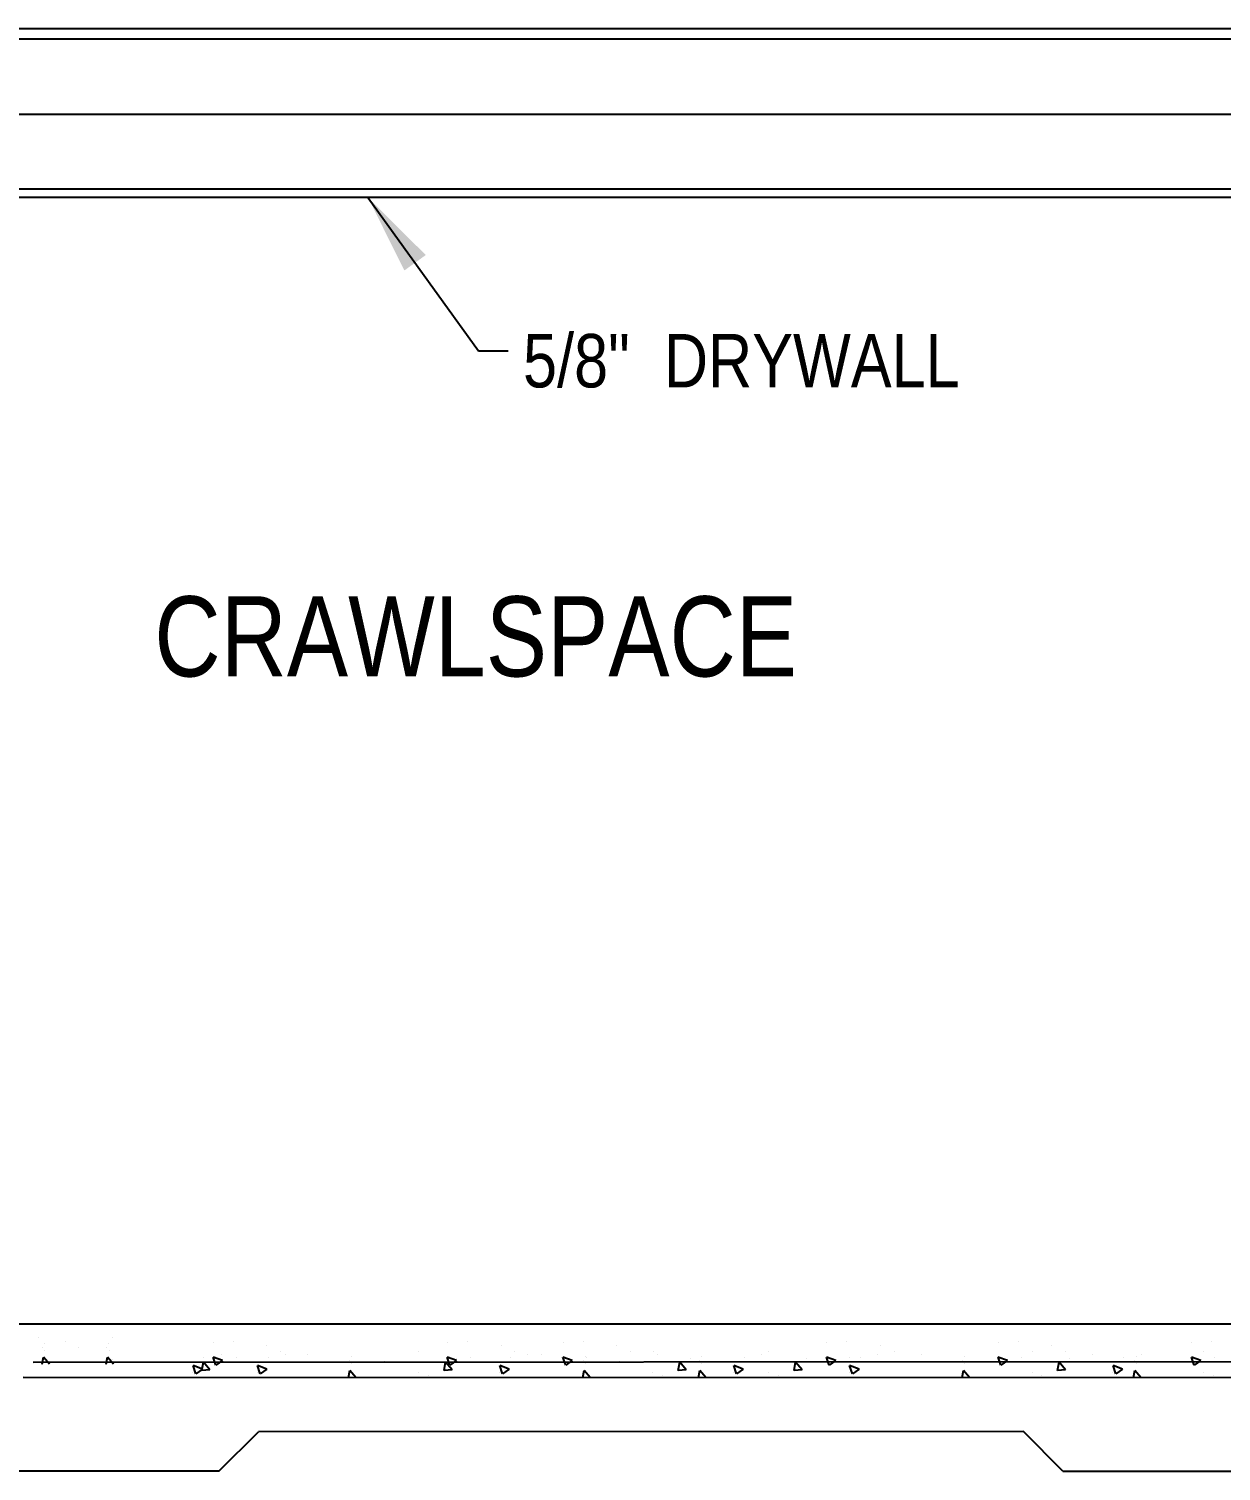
# Model space of a CAD drawing. Extents: x -16 to 10076, y -1 to 10000.
# Drawn here: x 4074.4 to 4163.6, y 596.3 to 704.3 of the extents above; entities that cross this region are included whole.
import ezdxf

# ---------------------------------------------------------------- set-up
doc = ezdxf.new("R2010")
doc.units = 0
doc.header["$MEASUREMENT"] = 0
for name, color, linetype in [('INSULATION', 30, 'Continuous'), ('SECTION', 3, 'Continuous'), ('TEXT-sect', 1, 'Continuous')]:
    doc.layers.add(name, color=color, linetype=linetype)
doc.styles.add('ARCHENT', font='technical.ttf', dxfattribs={"height": 6})
doc.linetypes.add('BATTING', pattern='A,0.0001,-0.1,[134,ltypeshp.shx,S=0.1,R=0,X=-0.1,Y=0],-0.2,[134,ltypeshp.shx,S=0.1,R=180,X=0.1,Y=0],-0.1', length=0.4001)
doc.dimstyles.new('ARCHENTLTD', dxfattribs={"dimtxt": 12, "dimasz": 6, "dimexe": 9, "dimexo": 3, "dimgap": 1, "dimtad": 0, "dimdec": 4, "dimzin": 1, "dimdsep": 46, "dimlunit": 4, "dimtxsty": 'ARCHENT', "dimcen": 6, "dimaunit": 1, "dimadec": 5, "dimazin": 0, "dimtfac": 1, "dimtdec": 4, "dimtofl": 0, "dimtmove": 0, "dimatfit": 3, "dimfxl": 1, "dimfrac": 2, "dimtolj": 1, "dimtzin": 0, "dimarcsym": 0})

msp = doc.modelspace()

# ---------------------------------------------------------------- linework, layer by layer
at = {"layer": 'INSULATION', "linetype": 'BATTING', "ltscale": 10}
msp.add_line((4065.50015, 697.90416), (4180.47444, 697.90312), dxfattribs=at)
at = {"layer": 'SECTION'}
msp.add_line((4304.75985, 704.27916), (3838.14377, 704.27916), dxfattribs=at)
at = {"layer": 'SECTION', "ltscale": 0.25}
for p, q in [((4064.00982, 703.53109), (4180.47444, 703.52916)), ((4180.47444, 692.27916), (4064.00015, 692.27916)), ((4180.30504, 691.65416), (4067.50982, 691.65416))]:
    msp.add_line(p, q, dxfattribs=at)
at = {"layer": 'SECTION', "linetype": 'Continuous', "ltscale": 0.125}
for p, q in [((4189.09461, 607.30136), (4064.0098, 607.30136)), ((4177.09461, 604.48524), (4074.70046, 604.42981))]:
    msp.add_line(p, q, dxfattribs=at)
at = {"layer": 'SECTION', "linetype": 'Continuous', "ltscale": 3}
for p, q in [((4075.0967, 606.27013), (4075.0967, 606.27013)), ((4075.57043, 605.88408), (4075.57043, 605.88408)), ((4077.12217, 606.0448), (4077.12217, 606.0448)), ((4080.38274, 605.88408), (4080.38274, 605.88408)), ((4080.63972, 606.27413), (4080.63972, 606.27413)), ((4088.17184, 605.91032), (4088.17184, 605.91032)), ((4089.69004, 606.04511), (4089.69004, 606.04511)), ((4105.70654, 605.91032), (4105.70654, 605.91032)), ((4107.22474, 606.04511), (4107.22474, 606.04511)), ((4114.36869, 605.91032), (4114.36869, 605.91032)), ((4115.88689, 606.04511), (4115.88689, 606.04511)), ((4134.09902, 605.91032), (4134.09902, 605.91032)), ((4135.61722, 606.04511), (4135.61722, 606.04511)), ((4146.93179, 605.91032), (4146.93179, 605.91032)), ((4148.44999, 606.04511), (4148.44999, 606.04511)), ((4161.41227, 605.91032), (4161.41227, 605.91032)), ((4162.93047, 606.04511), (4162.93047, 606.04511)), ((4075.37065, 604.30136), (4075.46915, 604.83537)), ((4075.41876, 605.56603), (4075.41876, 605.56603)), ((4075.91717, 604.30136), (4075.46904, 604.83541)), ((4075.57145, 605.33618), (4075.57145, 605.33618)), ((4078.09591, 605.547), (4078.09591, 605.547)), ((4080.18296, 604.30136), (4080.28146, 604.83537)), ((4080.23107, 605.56603), (4080.23107, 605.56603)), ((4080.72948, 604.30136), (4080.28135, 604.83541)), ((4080.38376, 605.33618), (4080.38376, 605.33618)), ((4080.62251, 604.696), (4080.62251, 604.696)), ((4087.47358, 604.8142), (4087.47358, 604.8142)), ((4088.8685, 604.57659), (4088.16832, 604.84537)), ((4088.37119, 604.24096), (4088.16842, 604.84525)), ((4088.24642, 604.77255), (4088.24642, 604.77255)), ((4088.77234, 604.9981), (4088.77234, 604.9981)), ((4089.91015, 604.81925), (4089.91015, 604.81925)), ((4092.19344, 605.71553), (4092.19344, 605.71553)), ((4092.28589, 604.8142), (4092.28589, 604.8142)), ((4093.22291, 605.27013), (4093.22291, 605.27013)), ((4093.58465, 604.9981), (4093.58465, 604.9981)), ((4095.24838, 605.0448), (4095.24838, 605.0448)), ((4098.50895, 604.88408), (4098.50895, 604.88408)), ((4103.57824, 605.27413), (4103.57824, 605.27413)), ((4106.4032, 604.57659), (4105.70302, 604.84537)), ((4105.90589, 604.24096), (4105.70312, 604.84525)), ((4106.37265, 604.77255), (4106.37265, 604.77255)), ((4107.44485, 604.81925), (4107.44485, 604.81925)), ((4109.72814, 605.71553), (4109.72814, 605.71553)), ((4110.41212, 604.8142), (4110.41212, 604.8142)), ((4110.75761, 605.27013), (4110.75761, 605.27013)), ((4111.71087, 604.9981), (4111.71087, 604.9981)), ((4112.78308, 605.0448), (4112.78308, 605.0448)), ((4115.06535, 604.57659), (4114.36516, 604.84537)), ((4114.56804, 604.24096), (4114.36527, 604.84525)), ((4116.04365, 604.88408), (4116.04365, 604.88408)), ((4116.107, 604.81925), (4116.107, 604.81925)), ((4118.39029, 605.71553), (4118.39029, 605.71553)), ((4119.41976, 605.27013), (4119.41976, 605.27013)), ((4121.11294, 605.27413), (4121.11294, 605.27413)), ((4121.44522, 605.0448), (4121.44522, 605.0448)), ((4123.90735, 604.77255), (4123.90735, 604.77255)), ((4124.70579, 604.88408), (4124.70579, 604.88408)), ((4127.94682, 604.8142), (4127.94682, 604.8142)), ((4129.24557, 604.9981), (4129.24557, 604.9981)), ((4129.77509, 605.27413), (4129.77509, 605.27413)), ((4132.5695, 604.77255), (4132.5695, 604.77255)), ((4134.79568, 604.57659), (4134.09549, 604.84537)), ((4134.29836, 604.24096), (4134.0956, 604.84525)), ((4135.83733, 604.81925), (4135.83733, 604.81925)), ((4136.60897, 604.8142), (4136.60897, 604.8142)), ((4137.90772, 604.9981), (4137.90772, 604.9981)), ((4138.12062, 605.71553), (4138.12062, 605.71553)), ((4139.15009, 605.27013), (4139.15009, 605.27013)), ((4141.17555, 605.0448), (4141.17555, 605.0448)), ((4144.43612, 604.88408), (4144.43612, 604.88408)), ((4147.62844, 604.57659), (4146.92826, 604.84537)), ((4147.13113, 604.24096), (4146.92837, 604.84525)), ((4148.6701, 604.81925), (4148.6701, 604.81925)), ((4149.50541, 605.27413), (4149.50541, 605.27413)), ((4150.95338, 605.71553), (4150.95338, 605.71553)), ((4151.98285, 605.27013), (4151.98285, 605.27013)), ((4152.29982, 604.77255), (4152.29982, 604.77255)), ((4154.00832, 605.0448), (4154.00832, 605.0448)), ((4156.33929, 604.8142), (4156.33929, 604.8142)), ((4157.26889, 604.88408), (4157.26889, 604.88408)), ((4157.63805, 604.9981), (4157.63805, 604.9981)), ((4162.10893, 604.57659), (4161.40874, 604.84537)), ((4161.61162, 604.24096), (4161.40885, 604.84525)), ((4162.33818, 605.27413), (4162.33818, 605.27413)), ((4163.15058, 604.81925), (4163.15058, 604.81925)), ((4081.32565, 604.4293), (4081.32565, 604.4293)), ((4086.66386, 603.65485), (4086.66386, 603.65485)), ((4087.38929, 603.93461), (4086.68911, 604.20339)), ((4086.89198, 603.59906), (4086.68921, 604.20335)), ((4087.38929, 603.93461), (4086.89187, 603.59909)), ((4086.95521, 604.44268), (4086.95521, 604.44268)), ((4087.93603, 603.8884), (4087.33831, 603.83611)), ((4087.33842, 603.83607), (4087.45405, 604.46289)), ((4087.93603, 603.8884), (4087.45394, 604.46294)), ((4088.8685, 604.57659), (4088.37108, 604.24108)), ((4091.47617, 603.65485), (4091.47617, 603.65485)), ((4092.2016, 603.93461), (4091.50142, 604.20339)), ((4091.70429, 603.59906), (4091.50153, 604.20335)), ((4092.2016, 603.93461), (4091.70418, 603.59909)), ((4091.76752, 604.44268), (4091.76752, 604.44268)), ((4098.30917, 603.30136), (4098.40767, 603.83537)), ((4098.35728, 604.56603), (4098.35728, 604.56603)), ((4098.85569, 603.30136), (4098.40756, 603.83541)), ((4098.50997, 604.33618), (4098.50997, 604.33618)), ((4101.03442, 604.547), (4101.03442, 604.547)), ((4103.56103, 603.696), (4103.56103, 603.696)), ((4106.06226, 603.8884), (4105.46454, 603.83611)), ((4105.46465, 603.83607), (4105.58027, 604.46289)), ((4106.06226, 603.8884), (4105.58016, 604.46294)), ((4106.4032, 604.57659), (4105.90578, 604.24108)), ((4109.60239, 603.65485), (4109.60239, 603.65485)), ((4110.32783, 603.93461), (4109.62764, 604.20339)), ((4109.83051, 603.59906), (4109.62775, 604.20335)), ((4110.32783, 603.93461), (4109.8304, 603.59909)), ((4109.89374, 604.44268), (4109.89374, 604.44268)), ((4115.06535, 604.57659), (4114.56793, 604.24108)), ((4115.84387, 603.30136), (4115.94237, 603.83537)), ((4115.89198, 604.56603), (4115.89198, 604.56603)), ((4116.39039, 603.30136), (4115.94226, 603.83541)), ((4116.04467, 604.33618), (4116.04467, 604.33618)), ((4118.56912, 604.547), (4118.56912, 604.547)), ((4121.09573, 603.696), (4121.09573, 603.696)), ((4123.59696, 603.8884), (4122.99924, 603.83611)), ((4122.99935, 603.83607), (4123.11497, 604.46289)), ((4123.59696, 603.8884), (4123.11486, 604.46294)), ((4124.50601, 603.30136), (4124.60452, 603.83537)), ((4124.55412, 604.56603), (4124.55412, 604.56603)), ((4125.05254, 603.30136), (4124.60441, 603.83541)), ((4124.70682, 604.33618), (4124.70682, 604.33618)), ((4127.13709, 603.65485), (4127.13709, 603.65485)), ((4127.86253, 603.93461), (4127.16234, 604.20339)), ((4127.36521, 603.59906), (4127.16245, 604.20335)), ((4127.23127, 604.547), (4127.23127, 604.547)), ((4127.86253, 603.93461), (4127.3651, 603.59909)), ((4127.42844, 604.44268), (4127.42844, 604.44268)), ((4129.75788, 603.696), (4129.75788, 603.696)), ((4132.2591, 603.8884), (4131.66139, 603.83611)), ((4131.66149, 603.83607), (4131.77712, 604.46289)), ((4132.2591, 603.8884), (4131.77701, 604.46294)), ((4134.79568, 604.57659), (4134.29825, 604.24108)), ((4135.79924, 603.65485), (4135.79924, 603.65485)), ((4136.52467, 603.93461), (4135.82449, 604.20339)), ((4136.02736, 603.59906), (4135.8246, 604.20335)), ((4136.52467, 603.93461), (4136.02725, 603.59909)), ((4136.09059, 604.44268), (4136.09059, 604.44268)), ((4144.23634, 603.30136), (4144.33485, 603.83537)), ((4144.28445, 604.56603), (4144.28445, 604.56603)), ((4144.78287, 603.30136), (4144.33474, 603.83541)), ((4144.43714, 604.33618), (4144.43714, 604.33618)), ((4146.9616, 604.547), (4146.9616, 604.547)), ((4147.62844, 604.57659), (4147.13102, 604.24108)), ((4149.48821, 603.696), (4149.48821, 603.696)), ((4151.98943, 603.8884), (4151.39171, 603.83611)), ((4151.39182, 603.83607), (4151.50745, 604.46289)), ((4151.98943, 603.8884), (4151.50734, 604.46294)), ((4155.52957, 603.65485), (4155.52957, 603.65485)), ((4156.255, 603.93461), (4155.55482, 604.20339)), ((4155.75769, 603.59906), (4155.55493, 604.20335)), ((4156.255, 603.93461), (4155.75758, 603.59909)), ((4155.82092, 604.44268), (4155.82092, 604.44268)), ((4157.06911, 603.30136), (4157.16761, 603.83537)), ((4157.11722, 604.56603), (4157.11722, 604.56603)), ((4157.61563, 603.30136), (4157.16751, 603.83541)), ((4157.26991, 604.33618), (4157.26991, 604.33618)), ((4159.79437, 604.547), (4159.79437, 604.547)), ((4162.10893, 604.57659), (4161.61151, 604.24108)), ((4162.32098, 603.696), (4162.32098, 603.696)), ((4104.26417, 603.4293), (4104.26417, 603.4293)), ((4121.79887, 603.4293), (4121.79887, 603.4293)), ((4130.46102, 603.4293), (4130.46102, 603.4293)), ((4150.19135, 603.4293), (4150.19135, 603.4293)), ((4163.02411, 603.4293), (4163.02411, 603.4293))]:
    msp.add_line(p, q, dxfattribs=at)
at = {"layer": 'SECTION', "linetype": 'Continuous'}
for p, q in [((4167.09463, 603.29984), (4073.9651, 603.30136)), ((4148.83302, 599.25929), (4091.57006, 599.2543))]:
    msp.add_line(p, q, dxfattribs=at)
at = {"layer": 'SECTION', "ltscale": 1.5}
for p, q in [((4088.61712, 596.30136), (4091.57006, 599.2543)), ((4151.79096, 596.30136), (4148.83302, 599.25929)), ((4088.61712, 596.30136), (4073.46266, 596.30136)), ((4151.79096, 596.30136), (4168.09461, 596.30136))]:
    msp.add_line(p, q, dxfattribs=at)

# ---------------------------------------------------------------- texts
at = {"layer": 'SECTION', "color": 1, "linetype": 'Continuous', "ltscale": 0.125, "insert": (4083.77956, 661.7965), "char_height": 6, "width": 36.0625, "attachment_point": 1, "style": 'ARCHENT'}
msp.add_mtext('CRAWLSPACE', dxfattribs=at)
at = {"layer": 'TEXT-sect', "ltscale": 0.125, "insert": (4111.37358, 681.43713), "char_height": 4, "attachment_point": 1, "style": 'ARCHENT'}
msp.add_mtext('5/8"  DRYWALL', dxfattribs=at)

# ---------------------------------------------------------------- leaders
at = {"layer": 'TEXT-sect', "ltscale": 0.125}
msp.add_leader([(4099.7848, 691.63482), (4108.04426, 680.178), (4110.26467, 680.178)], dimstyle='ARCHENTLTD', override={"dimgap": 2, "dimtad": 0}, dxfattribs=at)

doc.saveas('drawing.dxf')
